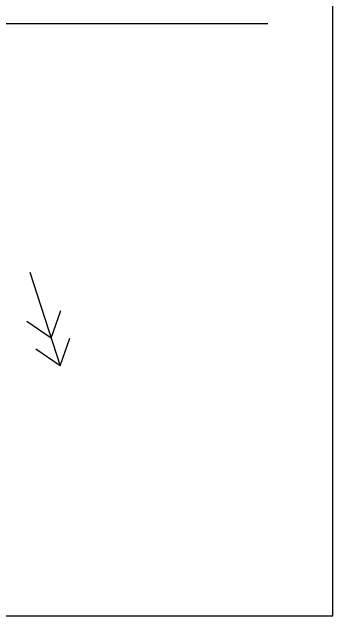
# Model space of a CAD drawing. Header units: millimetres. Extents: x 0 to 118, y 0 to 92.
# Drawn here: x 92.89 to 117.9, y 0 to 47.07 of the extents above; entities that cross this region are included whole.
import ezdxf

# ---------------------------------------------------------------- set-up
doc = ezdxf.new("R2010")
doc.units = ezdxf.units.MM
doc.header["$MEASUREMENT"] = 0
doc.layers.add('Default', color=178, linetype='Continuous', true_color=0x000000)

msp = doc.modelspace()

# ---------------------------------------------------------------- linework, layer by layer
at = {"layer": 'Default'}
msp.add_line((112.835, 46.15), (5.065, 46.15), dxfattribs=at)
at = {"layer": 'Default', "color": 178, "true_color": 0x000000}
for p, q in [((94.264, 26.808), (96.633, 19.493)), ((94.264, 26.808), (96.633, 19.493)), ((95.932, 21.659), (96.697, 23.818)), ((95.932, 21.659), (94.046, 22.959)), ((95.932, 21.659), (94.046, 22.959)), ((96.633, 19.493), (97.399, 21.652)), ((96.633, 19.493), (94.747, 20.793)), ((96.633, 19.493), (94.747, 20.793))]:
    msp.add_line(p, q, dxfattribs=at)
at = {"layer": 'Default'}
msp.add_lwpolyline([(0, 0), (117.9, 0), (117.9, 92.3), (0, 92.3)], close=True, dxfattribs=at)

doc.saveas('drawing.dxf')
